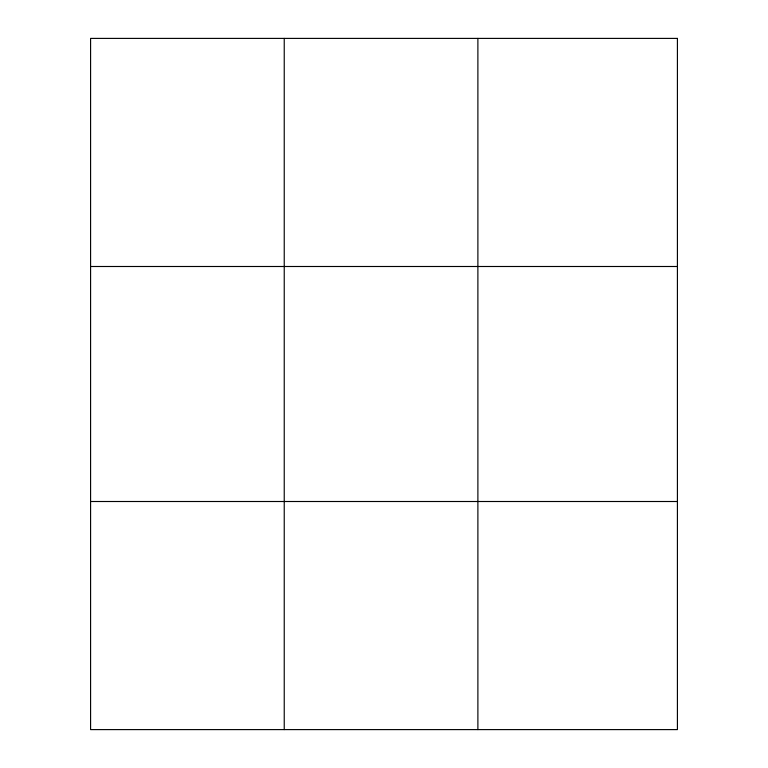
<?xml version="1.0" encoding="UTF-8"?>
<svg xmlns="http://www.w3.org/2000/svg" width="768" height="768" viewBox="0 0 768 768"><rect width="100%" height="100%" fill="white"/><g stroke="black" fill="none" stroke-linecap="round" stroke-linejoin="round"><path stroke-width="1.15" d="M284.237 729.6L284.237 38.4M477.888 729.6L477.888 38.4M90.586 266.496L677.414 266.496M90.586 501.504L677.414 501.504M677.414 38.4L677.414 729.6L90.586 729.6L90.586 38.4L677.414 38.4"/></g></svg>
